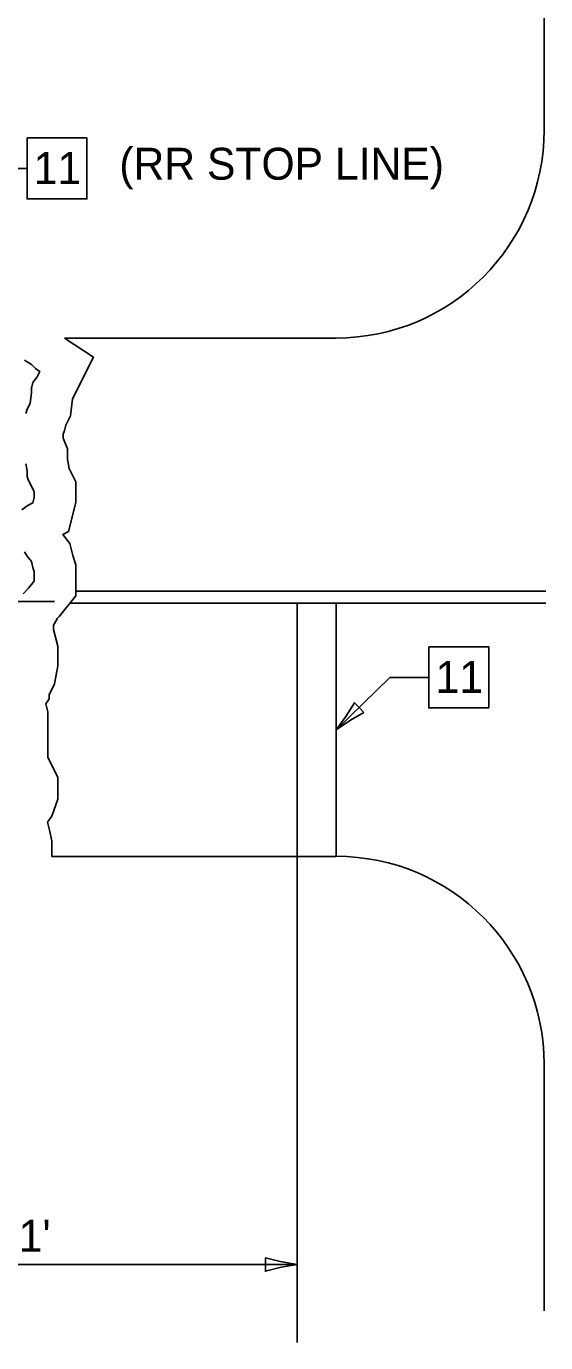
# Model space of a CAD drawing. Extents: x 2261432 to 2263976, y -3124040 to -3123640.
# Drawn here: x 2263724.9 to 2263770.5, y -3123828.1 to -3123712.6 of the extents above; entities that cross this region are included whole.
import ezdxf

# ---------------------------------------------------------------- set-up
doc = ezdxf.new("R2010")
doc.units = 0
for name, color, linetype in [('RD_Pr_Roadway_Dimensions', 7, 'Continuous'), ('RD_Pr_Roadway_Items', 7, 'Continuous'), ('RD_Pr_Roadway_Notes', 7, 'Continuous')]:
    doc.layers.add(name, color=color, linetype=linetype)

msp = doc.modelspace()

# ---------------------------------------------------------------- linework, layer by layer
at = {"layer": 'RD_Pr_Roadway_Dimensions'}
for p, q in [((2263748.65, -3123785.47), (2263748.65, -3123828.13)), ((2263748.65, -3123821.28), (2263670.51, -3123821.28))]:
    msp.add_line(p, q, dxfattribs=at)
msp.add_lwpolyline([(2263745.85, -3123820.69), (2263745.85, -3123821.28), (2263745.85, -3123821.86), (2263747.25, -3123821.52), (2263748.65, -3123821.28), (2263747.16, -3123821)], close=True, dxfattribs=at)
at = {"layer": 'RD_Pr_Roadway_Items'}
for p, q in [((2263770.32, -3123708.1), (2263770.32, -3123721.74)), ((2263728.23, -3123739.99), (2263752.07, -3123739.99)), ((2263770.46, -3123762.21), (2263729.21, -3123762.21)), ((2263770.46, -3123762.21), (2263729.21, -3123762.21)), ((2263614.16, -3123763.1), (2263727.33, -3123763.1)), ((2263614.16, -3123763.1), (2263727.33, -3123763.1)), ((2263770.46, -3123763.24), (2263728.71, -3123763.24)), ((2263770.46, -3123763.24), (2263728.71, -3123763.24)), ((2263727.12, -3123785.47), (2263752.07, -3123785.47)), ((2263770.32, -3123803.71), (2263770.32, -3123825.33))]:
    msp.add_line(p, q, dxfattribs=at)
for points in [[(2263728.23, -3123739.99), (2263730.76, -3123741.67), (2263728.92, -3123745.34), (2263728.92, -3123745.34), (2263728.74, -3123746.81), (2263728.33, -3123747.63), (2263728.21, -3123748.11), (2263728.11, -3123748.42), (2263728.11, -3123748.57), (2263728.11, -3123748.78), (2263728.47, -3123749.7), (2263728.47, -3123750.66), (2263728.6, -3123751.27), (2263728.6, -3123751.39), (2263729.21, -3123752.61), (2263729.21, -3123754.42), (2263728.57, -3123756.97), (2263728.08, -3123757.22), (2263728.68, -3123758.01), (2263728.95, -3123759.08), (2263729.21, -3123759.88), (2263729.21, -3123760.84), (2263729.21, -3123762.61), (2263727.79, -3123764.38), (2263727.58, -3123764.6), (2263727.54, -3123764.69), (2263727.25, -3123765.17), (2263727.25, -3123765.55), (2263727.62, -3123767.02), (2263727.62, -3123767.96), (2263727.62, -3123768.75), (2263727.35, -3123770.33), (2263726.88, -3123771.28), (2263726.88, -3123771.64), (2263726.58, -3123772.09), (2263726.76, -3123772.79), (2263726.76, -3123773.61), (2263726.76, -3123774.1), (2263726.76, -3123774.71), (2263726.76, -3123775.33), (2263726.76, -3123775.7), (2263726.76, -3123776.19), (2263726.76, -3123776.8), (2263727.62, -3123778.52), (2263727.62, -3123780.46), (2263727.12, -3123781.95), (2263726.72, -3123782.48), (2263726.89, -3123783.16), (2263727.12, -3123784.09), (2263727.12, -3123785.47)], [(2263724.7, -3123741.94), (2263725.32, -3123742.3), (2263725.68, -3123742.67), (2263726.05, -3123742.92), (2263725.81, -3123743.41), (2263725.44, -3123743.9), (2263725.32, -3123744.39), (2263725.32, -3123744.76), (2263725.19, -3123745.74), (2263724.95, -3123746.23), (2263724.83, -3123746.6)], [(2263724.83, -3123751.02), (2263724.95, -3123751.63), (2263724.95, -3123752.13), (2263725.07, -3123752.49), (2263725.32, -3123752.98), (2263725.56, -3123753.48), (2263725.56, -3123753.97), (2263725.44, -3123754.46), (2263724.95, -3123754.7), (2263724.46, -3123755.07)], [(2263724.7, -3123758.75), (2263724.95, -3123759.12), (2263725.32, -3123759.61), (2263725.44, -3123760.11), (2263725.56, -3123760.47), (2263725.56, -3123760.84), (2263725.56, -3123761.33), (2263725.07, -3123761.95), (2263724.58, -3123762.44)]]:
    msp.add_lwpolyline(points, dxfattribs=at)
msp.add_lwpolyline([(2263748.65, -3123763.26), (2263752.07, -3123763.26), (2263752.07, -3123785.47), (2263748.65, -3123785.47)], close=True, dxfattribs=at)
for centre, start, end in [((2263752.07, -3123721.74), 270, 0), ((2263752.07, -3123803.71), 0, 90)]:
    msp.add_arc(centre, 18.25, start, end, dxfattribs=at)
at = {"layer": 'RD_Pr_Roadway_Notes'}
for p, q in [((2263724.93, -3123725.11), (2263721.52, -3123725.11)), ((2263752.07, -3123774.36), (2263756.79, -3123769.76)), ((2263760.2, -3123769.76), (2263756.79, -3123769.76))]:
    msp.add_line(p, q, dxfattribs=at)
for points in [[(2263724.93, -3123722.43), (2263730.19, -3123722.43), (2263730.19, -3123727.79), (2263724.93, -3123727.79)], [(2263760.2, -3123767.07), (2263765.46, -3123767.07), (2263765.46, -3123772.44), (2263760.2, -3123772.44)], [(2263754.49, -3123772.83), (2263754.08, -3123772.41), (2263753.67, -3123771.99), (2263752.91, -3123773.21), (2263752.07, -3123774.36), (2263753.33, -3123773.52)]]:
    msp.add_lwpolyline(points, close=True, dxfattribs=at)

# ---------------------------------------------------------------- texts
at = {"layer": 'RD_Pr_Roadway_Dimensions'}
msp.add_text("GREATER THAN 81'", height=2.808, dxfattribs=at).set_placement((2263691.65, -3123820.16))
at = {"layer": 'RD_Pr_Roadway_Notes'}
for s, height, p in [('11', 2.808, (2263725.51, -3123726.48)), ('(RR STOP LINE)', 2.8, (2263733.03, -3123726.1)), ('11', 2.808, (2263760.79, -3123771.13))]:
    msp.add_text(s, height=height, dxfattribs=at).set_placement(p)

doc.saveas('drawing.dxf')
